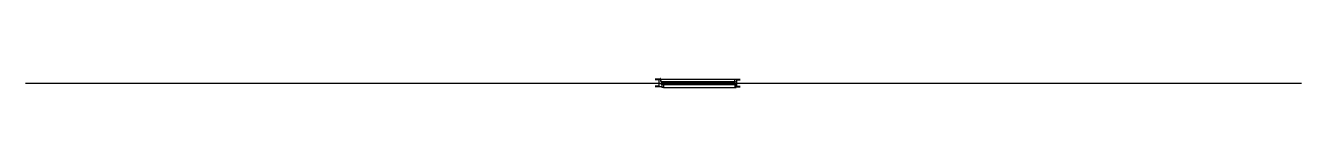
# Model space of a CAD drawing. Units: millimetres at full size, sheet at 1:100. Extents: x -15551 to 15061, y -3595 to -3385.
import ezdxf

# ---------------------------------------------------------------- set-up
doc = ezdxf.new("R2010")
doc.units = ezdxf.units.MM
doc.header["$LTSCALE"] = 100
doc.layers.add('0-0', color=7, linetype='Continuous')

msp = doc.modelspace()

# ---------------------------------------------------------------- linework, layer by layer
at = {"layer": '0-0'}
for p, q in [((-15551, -3489.8), (15061.2, -3489.8)), ((-344.9, -3564.8), (-444.9, -3564.8)), ((-244.9, -3524.8), (-309.9, -3524.8)), ((-283.9, -3473.8), (-259.9, -3473.8)), ((-277.9, -3505.8), (-259.9, -3505.8)), ((-204.9, -3473.8), (580.1, -3473.8)), ((-204.9, -3505.8), (580.1, -3505.8)), ((630.1, -3473.8), (1425.1, -3473.8)), ((630.1, -3505.8), (1425.1, -3505.8)), ((1455.1, -3454.8), (1480.1, -3454.8)), ((1455.1, -3489.8), (1473.1, -3489.8)), ((1455.1, -3524.8), (1480.1, -3524.8)), ((1473.1, -3524.8), (1473.1, -3454.8)), ((1515.1, -3564.8), (1595.1, -3564.8))]:
    msp.add_line(p, q, dxfattribs=at)
at = {"layer": '0-0', "color": 2}
for p, q in [((-314.9, -3394.8), (-444.9, -3394.8)), ((-284.9, -3584.8), (-444.9, -3584.8)), ((1470.1, -3394.8), (1595.1, -3394.8)), ((1470.1, -3444.8), (1470.1, -3394.8)), ((1470.1, -3444.8), (1480.1, -3444.8)), ((1480.1, -3454.8), (1480.1, -3444.8)), ((1495.1, -3584.8), (1595.1, -3584.8))]:
    msp.add_line(p, q, dxfattribs=at)
at = {"layer": '0-0', "color": 4}
for p, q in [((-312.9, -3394.8), (1470.1, -3394.8)), ((-286.9, -3454.8), (1455.1, -3454.8)), ((-244.9, -3524.8), (1455.1, -3524.8)), ((-244.9, -3594.8), (1470.1, -3594.8))]:
    msp.add_line(p, q, dxfattribs=at)
at = {"layer": '0-0', "color": 6}
for p, q in [((-284.9, -3524.8), (-284.9, -3594.8)), ((-244.9, -3524.8), (-284.9, -3524.8)), ((-244.9, -3594.8), (-284.9, -3594.8)), ((-244.9, -3524.8), (-244.9, -3594.8)), ((1470.1, -3524.8), (1470.1, -3594.8)), ((1470.1, -3524.8), (1495.1, -3524.8)), ((1470.1, -3594.8), (1495.1, -3594.8)), ((1495.1, -3524.8), (1495.1, -3594.8))]:
    msp.add_line(p, q, dxfattribs=at)
at = {"layer": '0-0'}
for points in [[(-344.9, -3564.8), (-344.9, -3414.8), (-444.9, -3414.8)], [(-309.9, -3454.8), (-314.9, -3384.8), (-324.9, -3384.8)], [(-274.9, -3524.8), (-286.9, -3454.8), (-309.9, -3454.8)], [(1515.1, -3564.8), (1515.1, -3414.8), (1595.1, -3414.8)]]:
    msp.add_lwpolyline(points, dxfattribs=at)
at = {"layer": '0-0', "color": 4}
for points in [[(-324.9, -3384.8), (-322.9, -3386.8), (-322.9, -3392.8), (-324.9, -3394.8)], [(1470.1, -3454.8), (1472.1, -3452.8), (1472.1, -3446.8), (1470.1, -3444.8)]]:
    msp.add_lwpolyline(points, dxfattribs=at)
at = {"layer": '0-0'}
for points in [[(-264.9, -3484.8), (-264.9, -3462.8), (-204.9, -3462.8), (-204.9, -3484.8)], [(-264.9, -3516.8), (-264.9, -3494.8), (-204.9, -3494.8), (-204.9, -3516.8)], [(580.1, -3484.8), (580.1, -3462.8), (630.1, -3462.8), (630.1, -3484.8)], [(580.1, -3516.8), (580.1, -3494.8), (630.1, -3494.8), (630.1, -3516.8)], [(1425.1, -3484.8), (1425.1, -3462.8), (1465.1, -3462.8), (1465.1, -3484.8)], [(1425.1, -3516.8), (1425.1, -3494.8), (1465.1, -3494.8), (1465.1, -3516.8)]]:
    msp.add_lwpolyline(points, close=True, dxfattribs=at)

doc.saveas('drawing.dxf')
